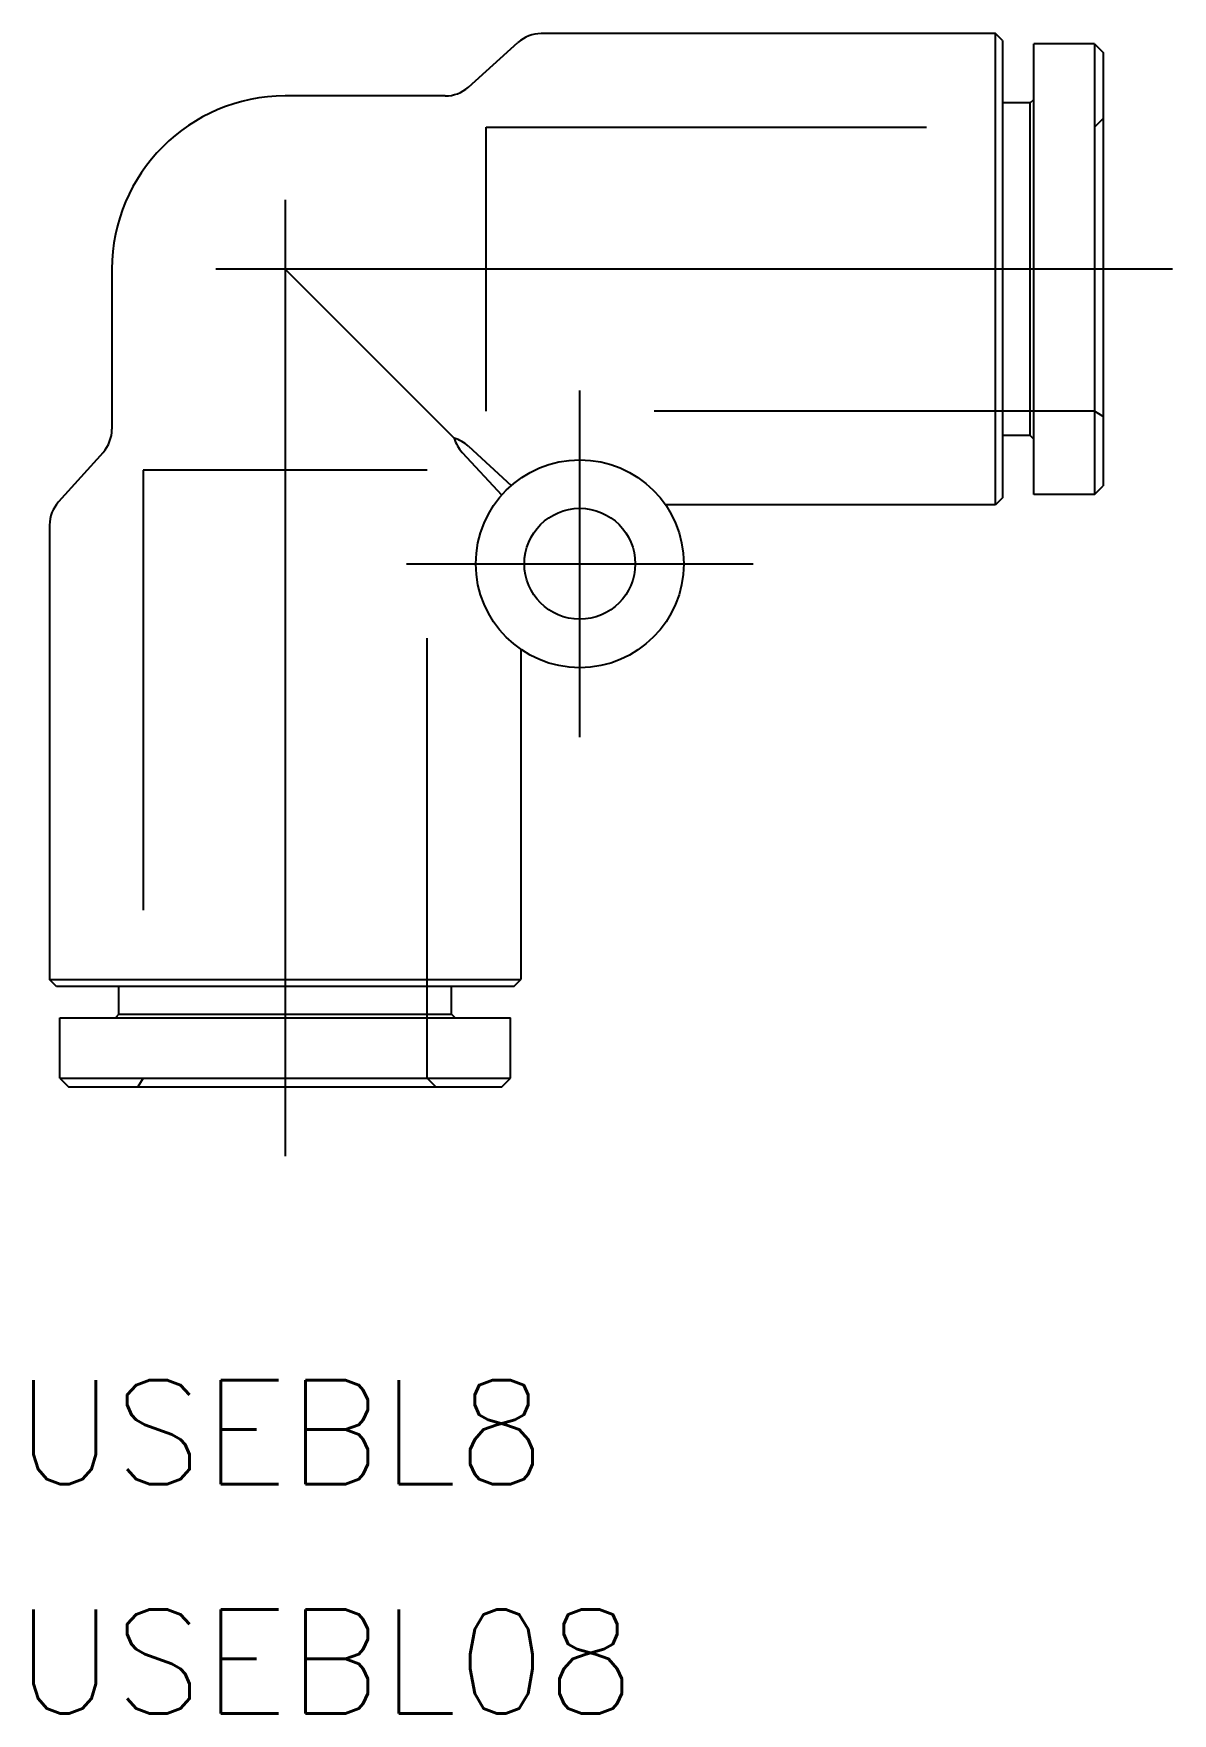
# Model space of a CAD drawing. Extents: x -7.3 to 56, y -18.1 to 32.4.
# Drawn here: x -7.26 to 25.6, y -18.08 to 30.4 of the extents above; entities that cross this region are included whole.
import ezdxf

# ---------------------------------------------------------------- set-up
doc = ezdxf.new("R2010")
doc.units = 0
doc.linetypes.add('CENTER', pattern=[50.8, 31.75, -6.35, 6.35, -6.35])
doc.linetypes.add('DASHED', pattern=[19.05, 12.7, -6.35])
doc.layers.get('0').update_dxf_attribs({"linetype": 'CONTINUOUS'})
doc.layers.add('CENTER', color=1, linetype='CENTER')
doc.styles.get("Standard").update_dxf_attribs({"font": 'txt.shx', "height": 3, "bigfont": 'bigfont.shx'})

msp = doc.modelspace()

# ---------------------------------------------------------------- linework, layer by layer
at = {"color": 7, "linetype": 'CONTINUOUS'}
for p, q in [((5.2852, 28.8567), (6.7148, 30.1433)), ((20.5, 30.4), (7.3837, 30.4)), ((20.5, 16.8), (20.5, 30.4)), ((20.7, 30.2), (20.5, 30.4)), ((20.7, 30.2), (20.7, 17)), ((21.6, 17.1), (21.6, 30.1)), ((23.35, 30.1), (21.6, 30.1)), ((23.35, 30.1), (23.35, 17.1)), ((23.35, 30.1), (23.6, 29.85)), ((23.6, 29.85), (23.6, 17.35)), ((4.6163, 28.6), (0, 28.6)), ((21.5, 28.4), (20.7, 28.4)), ((21.5, 28.4), (21.6, 28.5)), ((21.5, 18.8), (21.5, 28.4)), ((-5, 23.6), (-5, 18.9837)), ((0, 23.6), (4.6163, 18.9837)), ((4.6163, 18.9837), (4.8769, 18.7231)), ((5.2847, 18.4935), (6.5208, 17.3544)), ((21.5, 18.8), (20.7, 18.8)), ((21.5, 18.8), (21.6, 18.7)), ((-5.2567, 18.3148), (-6.5433, 16.8852)), ((5.1065, 18.3153), (6.2456, 17.0792)), ((20.7, 17), (20.5, 16.8)), ((23.35, 17.1), (21.6, 17.1)), ((23.35, 17.1), (23.6, 17.35)), ((20.5, 16.8), (10.9718, 16.8)), ((-6.8, 16.2163), (-6.8, 3.1)), ((6.8, 12.6282), (6.8, 3.1)), ((-6.8, 3.1), (6.8, 3.1)), ((-6.6, 2.9), (-6.8, 3.1)), ((6.6, 2.9), (6.8, 3.1)), ((6.6, 2.9), (-6.6, 2.9)), ((-4.8, 2.1), (-4.8, 2.9)), ((4.8, 2.1), (4.8, 2.9)), ((-6.5, 2), (6.5, 2)), ((-6.5, 0.25), (-6.5, 2)), ((-4.8, 2.1), (-4.9, 2)), ((-4.8, 2.1), (4.8, 2.1)), ((4.8, 2.1), (4.9, 2)), ((6.5, 0.25), (6.5, 2)), ((-6.5, 0.25), (6.5, 0.25)), ((-6.5, 0.25), (-6.25, 0)), ((-6.25, 0), (6.25, 0)), ((6.25, 0), (6.5, 0.25))]:
    msp.add_line(p, q, dxfattribs=at)
at = {"color": 3, "linetype": 'DASHED'}
for p, q in [((5.8, 19.5), (5.8, 27.7)), ((5.8, 27.7), (23.35, 27.7)), ((23.35, 27.7), (23.6, 27.95)), ((23.35, 19.5), (5.8, 19.5)), ((23.6, 19.35), (23.35, 19.5)), ((-4.1, 17.8), (-4.1, 0.25)), ((4.1, 17.8), (-4.1, 17.8)), ((4.1, 0.25), (4.1, 17.8)), ((-4.1, 0.25), (-4.25, 0)), ((4.35, 0), (4.1, 0.25))]:
    msp.add_line(p, q, dxfattribs=at)
at = {"color": 7, "linetype": 'CONTINUOUS'}
for radius in [3, 1.6]:
    msp.add_circle((8.5, 15.1), radius, dxfattribs=at)
for centre, radius, start, end in [((7.3837, 29.4), 1, 90, 131.98721), ((4.6163, 29.6), 1, 270, 311.98721), ((0, 23.6), 5, 90, 180), ((-6, 18.9837), 1, 318.01279, 0), ((5.8358, 18.9925), 0.9961, 195.69468, 222.8775), ((4.6075, 17.7642), 0.9961, 47.1225, 74.30532), ((-5.8, 16.2163), 1, 138.01279, 180)]:
    msp.add_arc(centre, radius, start, end, dxfattribs=at)
at = {"layer": 'CENTER', "color": 1, "linetype": 'CENTER'}
for p, q in [((0, 25.6), (0, -2)), ((25.6, 23.6), (-2, 23.6)), ((8.5, 10.1), (8.5, 20.1)), ((3.5, 15.1), (13.5, 15.1))]:
    msp.add_line(p, q, dxfattribs=at)

# ---------------------------------------------------------------- texts
at = {"color": 7, "linetype": 'CONTINUOUS'}
for s, p in [('USEBL8', (-7.7756, -11.46)), ('USEBL08', (-7.7756, -18.0776))]:
    msp.add_text(s, height=3, dxfattribs=at).set_placement(p)

doc.saveas('drawing.dxf')
